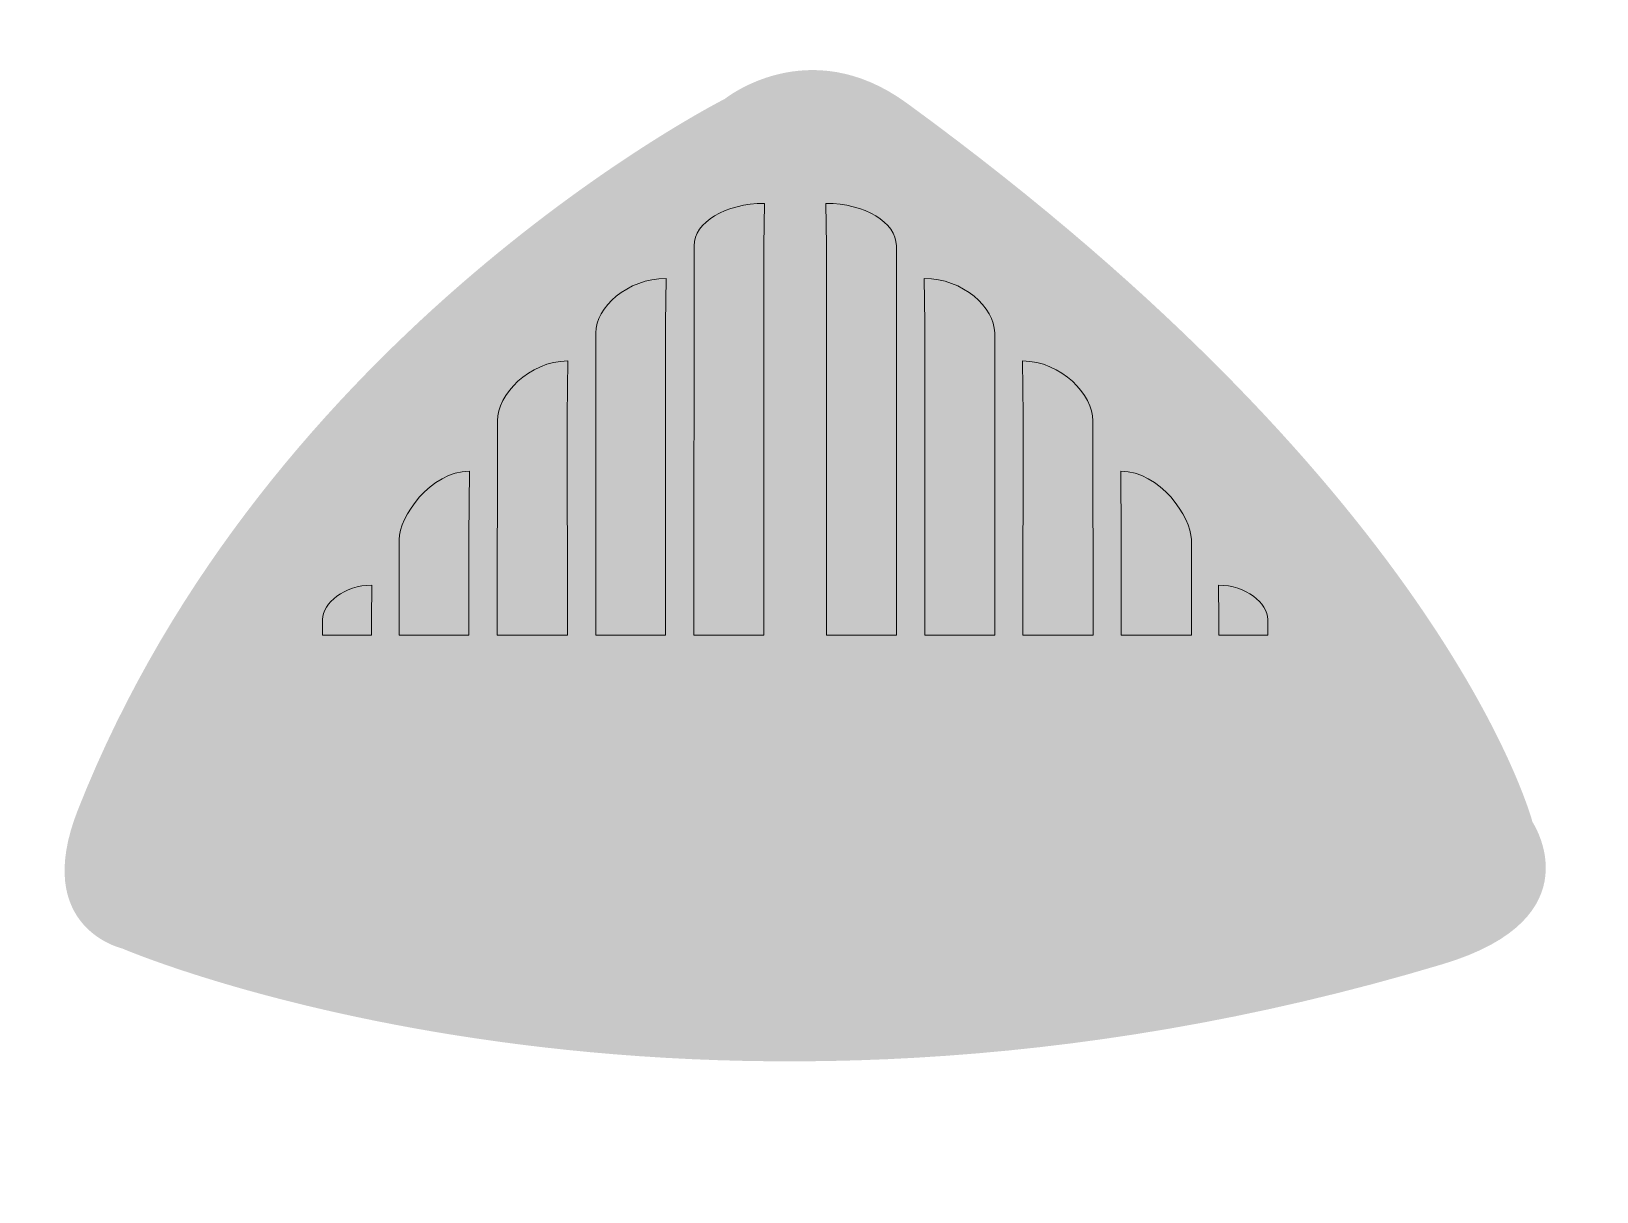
# Model space of a CAD drawing. Extents: x 66.2 to 126.9, y 79.4 to 124.3.
import ezdxf

# ---------------------------------------------------------------- set-up
doc = ezdxf.new("R2010")
doc.units = 0
doc.layers.add('LOGO_LARGE_IMAGE', color=1, linetype='Continuous')

msp = doc.modelspace()

# ---------------------------------------------------------------- hatches: boundary and pattern name
at = {"linetype": 'Continuous', "lineweight": 0}
h = msp.add_hatch(color=256, dxfattribs=at)
edge = h.paths.add_edge_path()
edge.add_spline(control_points=[(88.089, 112.665), (88.089, 113.628), (89.311, 114.774), (90.818, 114.771), (90.818, 114.771), (90.799, 113.042), (90.799, 113.042), (90.799, 113.042), (90.799, 100.945), (90.799, 100.945), (90.799, 100.945), (88.089, 100.945), (88.089, 100.945), (88.089, 100.945), (88.089, 112.665), (88.089, 112.665)], knot_values=[0, 0, 0, 0, 1, 1, 1, 2, 2, 2, 3, 3, 3, 4, 4, 4, 5, 5, 5, 5], degree=3, periodic=0)
edge = h.paths.add_edge_path()
edge.add_spline(control_points=[(91.898, 116.033), (91.898, 116.94), (93.12, 117.675), (94.628, 117.675), (94.628, 117.675), (94.609, 116.043), (94.609, 116.043), (94.609, 116.043), (94.609, 100.945), (94.609, 100.945), (94.609, 100.945), (91.897, 100.945), (91.897, 100.945), (91.897, 100.945), (91.898, 116.033), (91.898, 116.033)], knot_values=[0, 0, 0, 0, 1, 1, 1, 2, 2, 2, 3, 3, 3, 4, 4, 4, 5, 5, 5, 5], degree=3, periodic=0)
edge = h.paths.add_edge_path()
edge.add_spline(control_points=[(99.736, 116.033), (99.736, 116.94), (98.514, 117.675), (97.006, 117.675), (97.006, 117.675), (97.024, 116.043), (97.024, 116.043), (97.024, 116.043), (97.024, 100.945), (97.024, 100.945), (97.024, 100.945), (99.736, 100.945), (99.736, 100.945), (99.736, 100.945), (99.736, 116.033), (99.736, 116.033)], knot_values=[0, 0, 0, 0, 1, 1, 1, 2, 2, 2, 3, 3, 3, 4, 4, 4, 5, 5, 5, 5], degree=3, periodic=0)
edge = h.paths.add_edge_path()
edge.add_spline(control_points=[(103.545, 112.665), (103.545, 113.628), (102.322, 114.774), (100.815, 114.771), (100.815, 114.771), (100.834, 113.042), (100.834, 113.042), (100.834, 113.042), (100.834, 100.945), (100.834, 100.945), (100.834, 100.945), (103.545, 100.945), (103.545, 100.945), (103.545, 100.945), (103.545, 112.665), (103.545, 112.665)], knot_values=[0, 0, 0, 0, 1, 1, 1, 2, 2, 2, 3, 3, 3, 4, 4, 4, 5, 5, 5, 5], degree=3, periodic=0)
edge = h.paths.add_edge_path()
edge.add_spline(control_points=[(107.353, 109.258), (107.354, 110.243), (106.131, 111.573), (104.624, 111.573), (104.624, 111.573), (104.644, 109.462), (104.644, 109.462), (104.644, 109.462), (104.642, 100.945), (104.642, 100.945), (104.642, 100.945), (107.354, 100.945), (107.354, 100.945), (107.354, 100.945), (107.353, 109.258), (107.353, 109.258)], knot_values=[0, 0, 0, 0, 1, 1, 1, 2, 2, 2, 3, 3, 3, 4, 4, 4, 5, 5, 5, 5], degree=3, periodic=0)
edge = h.paths.add_edge_path()
edge.add_spline(control_points=[(111.163, 104.653), (111.163, 105.531), (109.94, 107.299), (108.432, 107.299), (108.432, 107.299), (108.451, 104.787), (108.451, 104.787), (108.451, 104.787), (108.451, 100.945), (108.451, 100.945), (108.451, 100.945), (111.163, 100.945), (111.163, 100.945), (111.163, 100.945), (111.163, 104.653), (111.163, 104.653)], knot_values=[0, 0, 0, 0, 1, 1, 1, 2, 2, 2, 3, 3, 3, 4, 4, 4, 5, 5, 5, 5], degree=3, periodic=0)
edge = h.paths.add_edge_path()
edge.add_spline(control_points=[(114.123, 101.557), (114.123, 102.191), (113.27, 102.887), (112.218, 102.887), (112.218, 102.887), (112.231, 101.564), (112.231, 101.564), (112.231, 101.564), (112.231, 100.952), (112.231, 100.952), (112.231, 100.952), (114.123, 100.952), (114.123, 100.952), (114.123, 100.952), (114.123, 101.557), (114.123, 101.557)], knot_values=[0, 0, 0, 0, 1, 1, 1, 2, 2, 2, 3, 3, 3, 4, 4, 4, 5, 5, 5, 5], degree=3, periodic=0)
edge = h.paths.add_edge_path()
edge.add_spline(control_points=[(77.51, 101.557), (77.51, 102.191), (78.363, 102.887), (79.415, 102.887), (79.415, 102.887), (79.402, 101.564), (79.402, 101.564), (79.402, 101.564), (79.402, 100.952), (79.402, 100.952), (79.402, 100.952), (77.51, 100.952), (77.51, 100.952), (77.51, 100.952), (77.51, 101.557), (77.51, 101.557)], knot_values=[0, 0, 0, 0, 1, 1, 1, 2, 2, 2, 3, 3, 3, 4, 4, 4, 5, 5, 5, 5], degree=3, periodic=0)
h = msp.add_hatch(color=256, dxfattribs=at)
edge = h.paths.add_edge_path()
edge.add_spline(control_points=[(84.28, 109.258), (84.279, 110.243), (85.502, 111.573), (87.01, 111.573), (87.01, 111.573), (86.989, 109.462), (86.989, 109.462), (86.989, 109.462), (86.991, 100.945), (86.991, 100.945), (86.991, 100.945), (84.279, 100.945), (84.279, 100.945), (84.279, 100.945), (84.28, 109.258), (84.28, 109.258)], knot_values=[0, 0, 0, 0, 1, 1, 1, 2, 2, 2, 3, 3, 3, 4, 4, 4, 5, 5, 5, 5], degree=3, periodic=0)
h = msp.add_hatch(color=256, dxfattribs=at)
edge = h.paths.add_edge_path()
edge.add_spline(control_points=[(80.47, 104.653), (80.47, 105.531), (81.692, 107.299), (83.2, 107.299), (83.2, 107.299), (83.181, 104.787), (83.181, 104.787), (83.181, 104.787), (83.181, 100.945), (83.181, 100.945), (83.181, 100.945), (80.47, 100.945), (80.47, 100.945), (80.47, 100.945), (80.47, 104.653), (80.47, 104.653)], knot_values=[0, 0, 0, 0, 1, 1, 1, 2, 2, 2, 3, 3, 3, 4, 4, 4, 5, 5, 5, 5], degree=3, periodic=0)
at = {"layer": 'LOGO_LARGE_IMAGE', "lineweight": 0}
h = msp.add_hatch(color=1, dxfattribs=at)
h.dxf.hatch_style = 2
edge = h.paths.add_edge_path()
edge.add_spline(control_points=[(93.094, 121.725), (93.094, 121.725), (75.369, 112.792), (68.029, 94.18), (66.226, 89.608), (69.747, 88.815), (69.747, 88.815), (69.747, 88.815), (91.562, 79.393), (120.905, 88.208), (126.866, 89.999), (124.379, 93.711), (124.379, 93.711), (124.379, 93.711), (121.128, 106.256), (100.141, 121.561), (96.326, 124.342), (93.094, 121.725), (93.094, 121.725)], knot_values=[0, 0, 0, 0, 1, 1, 1, 2, 2, 2, 3, 3, 3, 4, 4, 4, 5, 5, 5, 6, 6, 6, 6], degree=3, periodic=0)
h = msp.add_hatch(color=250, dxfattribs=at)
h.dxf.hatch_style = 2
edge = h.paths.add_edge_path()
edge.add_spline(control_points=[(78.104, 95.859), (75.46, 95.859), (75.455, 98.572), (75.455, 98.572), (75.455, 98.572), (91.708, 98.572), (91.708, 98.572), (91.708, 98.572), (94.646, 98.473), (94.646, 95.194), (94.646, 92.257), (92.59, 91.523), (91.708, 91.523), (90.828, 91.523), (72.517, 91.523), (72.517, 91.523), (72.517, 91.523), (72.468, 94.166), (75.355, 94.166), (75.355, 94.166), (91.416, 94.166), (91.416, 94.166), (91.416, 94.166), (92.102, 94.264), (92.102, 95.194), (92.102, 95.83), (91.317, 95.923), (91.317, 95.923), (91.317, 95.923), (79.768, 95.859), (78.104, 95.859)], knot_values=[0, 0, 0, 0, 1, 1, 1, 2, 2, 2, 3, 3, 3, 4, 4, 4, 5, 5, 5, 6, 6, 6, 7, 7, 7, 8, 8, 8, 9, 9, 9, 10, 10, 10, 10], degree=3, periodic=0)
h = msp.add_hatch(color=250, dxfattribs=at)
h.dxf.hatch_style = 2
edge = h.paths.add_edge_path()
edge.add_spline(control_points=[(97.106, 98.601), (97.106, 98.601), (97.106, 91.552), (97.106, 91.552), (97.106, 91.552), (99.766, 91.552), (99.766, 91.552), (99.766, 91.552), (99.766, 92.091), (99.766, 92.091), (99.766, 92.091), (99.684, 92.533), (100.205, 92.74), (100.431, 92.828), (101.077, 92.762), (101.077, 92.762), (101.077, 92.762), (119.39, 91.552), (119.39, 91.552), (119.39, 91.552), (118.682, 93.521), (116.997, 93.968), (116.366, 94.136), (110.328, 94.345), (106.482, 94.673), (103.636, 94.917), (100.736, 94.917), (106.485, 95.343), (110.238, 95.621), (113.427, 95.866), (113.979, 95.93), (115.6, 96.12), (116.391, 98.623), (116.391, 98.623), (116.391, 98.623), (101.105, 97.348), (101.105, 97.348), (101.105, 97.348), (100.498, 97.263), (100.306, 97.324), (99.699, 97.52), (99.766, 98.081), (99.766, 98.081), (99.766, 98.081), (99.766, 98.601), (99.766, 98.601), (99.766, 98.601), (97.106, 98.601), (97.106, 98.601)], knot_values=[0, 0, 0, 0, 1, 1, 1, 2, 2, 2, 3, 3, 3, 4, 4, 4, 5, 5, 5, 6, 6, 6, 7, 7, 7, 8, 8, 8, 9, 9, 9, 10, 10, 10, 11, 11, 11, 12, 12, 12, 13, 13, 13, 14, 14, 14, 15, 15, 15, 16, 16, 16, 16], degree=3, periodic=0)

# ---------------------------------------------------------------- linework, layer by layer
at = {"layer": 'LOGO_LARGE_IMAGE', "color": 7, "lineweight": 0}
for points in [[(91.898, 116.033), (91.898, 116.94), (93.12, 117.675), (94.628, 117.675), (94.628, 117.675), (94.609, 116.043), (94.609, 116.043), (94.609, 116.043), (94.609, 100.945), (94.609, 100.945), (94.609, 100.945), (91.897, 100.945), (91.897, 100.945), (91.897, 100.945), (91.898, 116.033), (91.898, 116.033)], [(99.736, 116.033), (99.736, 116.94), (98.514, 117.675), (97.006, 117.675), (97.006, 117.675), (97.024, 116.043), (97.024, 116.043), (97.024, 116.043), (97.024, 100.945), (97.024, 100.945), (97.024, 100.945), (99.736, 100.945), (99.736, 100.945), (99.736, 100.945), (99.736, 116.033), (99.736, 116.033)], [(88.089, 112.665), (88.089, 113.628), (89.311, 114.774), (90.818, 114.771), (90.818, 114.771), (90.799, 113.042), (90.799, 113.042), (90.799, 113.042), (90.799, 100.945), (90.799, 100.945), (90.799, 100.945), (88.089, 100.945), (88.089, 100.945), (88.089, 100.945), (88.089, 112.665), (88.089, 112.665)], [(103.545, 112.665), (103.545, 113.628), (102.322, 114.774), (100.815, 114.771), (100.815, 114.771), (100.834, 113.042), (100.834, 113.042), (100.834, 113.042), (100.834, 100.945), (100.834, 100.945), (100.834, 100.945), (103.545, 100.945), (103.545, 100.945), (103.545, 100.945), (103.545, 112.665), (103.545, 112.665)], [(84.28, 109.258), (84.279, 110.243), (85.502, 111.573), (87.01, 111.573), (87.01, 111.573), (86.989, 109.462), (86.989, 109.462), (86.989, 109.462), (86.991, 100.945), (86.991, 100.945), (86.991, 100.945), (84.279, 100.945), (84.279, 100.945), (84.279, 100.945), (84.28, 109.258), (84.28, 109.258)], [(107.353, 109.258), (107.354, 110.243), (106.131, 111.573), (104.624, 111.573), (104.624, 111.573), (104.644, 109.462), (104.644, 109.462), (104.644, 109.462), (104.642, 100.945), (104.642, 100.945), (104.642, 100.945), (107.354, 100.945), (107.354, 100.945), (107.354, 100.945), (107.353, 109.258), (107.353, 109.258)], [(80.47, 104.653), (80.47, 105.531), (81.692, 107.299), (83.2, 107.299), (83.2, 107.299), (83.181, 104.787), (83.181, 104.787), (83.181, 104.787), (83.181, 100.945), (83.181, 100.945), (83.181, 100.945), (80.47, 100.945), (80.47, 100.945), (80.47, 100.945), (80.47, 104.653), (80.47, 104.653)], [(111.163, 104.653), (111.163, 105.531), (109.94, 107.299), (108.432, 107.299), (108.432, 107.299), (108.451, 104.787), (108.451, 104.787), (108.451, 104.787), (108.451, 100.945), (108.451, 100.945), (108.451, 100.945), (111.163, 100.945), (111.163, 100.945), (111.163, 100.945), (111.163, 104.653), (111.163, 104.653)], [(77.51, 101.557), (77.51, 102.191), (78.363, 102.887), (79.415, 102.887), (79.415, 102.887), (79.402, 101.564), (79.402, 101.564), (79.402, 101.564), (79.402, 100.952), (79.402, 100.952), (79.402, 100.952), (77.51, 100.952), (77.51, 100.952), (77.51, 100.952), (77.51, 101.557), (77.51, 101.557)], [(114.123, 101.557), (114.123, 102.191), (113.27, 102.887), (112.218, 102.887), (112.218, 102.887), (112.231, 101.564), (112.231, 101.564), (112.231, 101.564), (112.231, 100.952), (112.231, 100.952), (112.231, 100.952), (114.123, 100.952), (114.123, 100.952), (114.123, 100.952), (114.123, 101.557), (114.123, 101.557)]]:
    msp.add_open_spline(points, degree=3, knots=[0, 0, 0, 0, 1, 1, 1, 2, 2, 2, 3, 3, 3, 4, 4, 4, 5, 5, 5, 5], dxfattribs=at)

doc.saveas('drawing.dxf')
